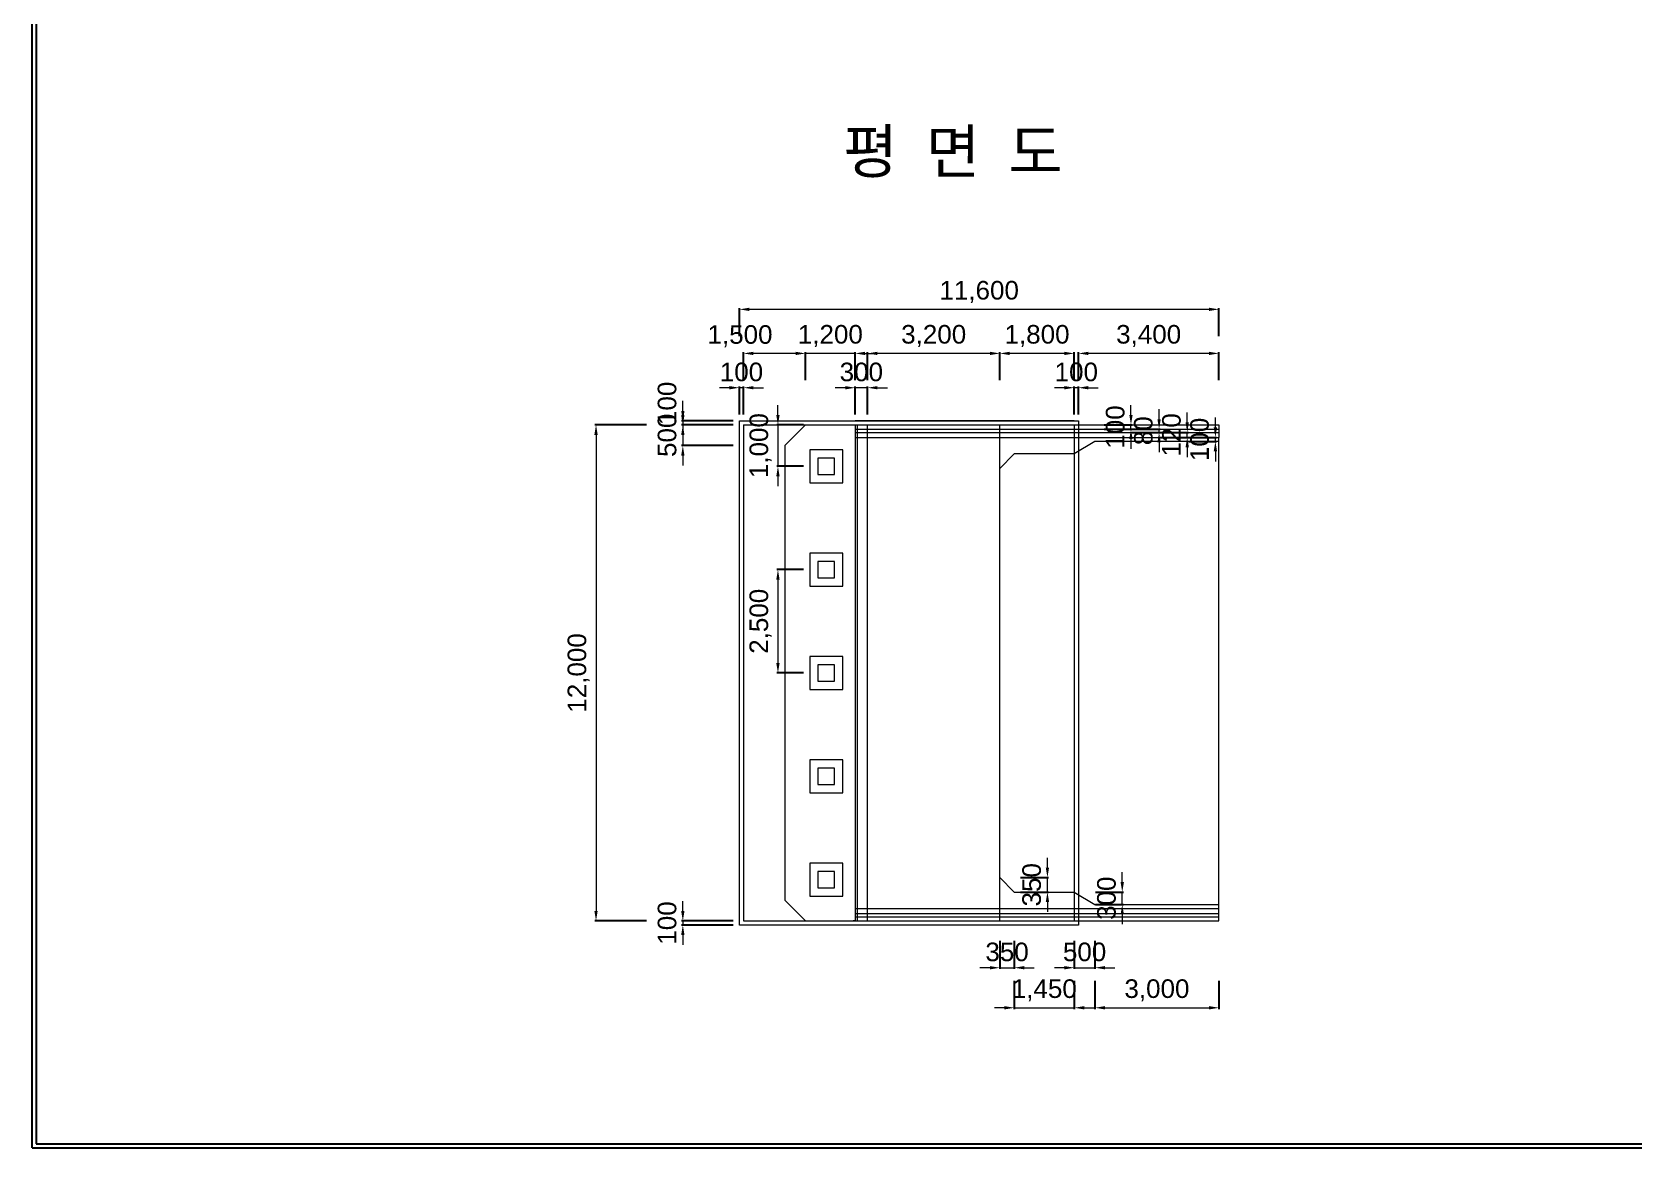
# Model space of a CAD drawing. Header units: metres. Extents: x -5059821 to -4982321, y -15782685 to -15728685.
# Drawn here: x -5059821 to -5021071, y -15782685 to -15755685 of the extents above; entities that cross this region are included whole.
import ezdxf
from ezdxf.enums import TextEntityAlignment as Align

# ---------------------------------------------------------------- set-up
doc = ezdxf.new("R2010")
doc.units = ezdxf.units.M
doc.header["$MEASUREMENT"] = 0
doc.layers.get('Defpoints').update_dxf_attribs({"lineweight": 0})
for name, color, linetype, lineweight in [('A-DIM01', 1, 'Continuous', 0), ('Concrete', 4, 'Continuous', 0), ('Text', 3, 'Continuous', 0)]:
    doc.layers.add(name, color=color, linetype=linetype, lineweight=lineweight)
doc.styles.get("Standard").update_dxf_attribs({"font": '', "height": 5})
doc.styles.add('style2', font='arial.ttf')
doc.styles.add('돋움', font='')
doc.styles.get('Standard').set_extended_font_data('GulimChe')
doc.styles.get('돋움').set_extended_font_data('Dotum')
doc.dimstyles.new('DIM01', dxfattribs={"dimtxt": 3.5, "dimasz": 0.8, "dimexe": 2, "dimexo": 10, "dimgap": 1.25, "dimtad": 1, "dimdec": 0, "dimzin": 0, "dimtxsty": '돋움', "dimcen": 0.09, "dimclrd": 1, "dimclre": 1, "dimclrt": 256, "dimadec": 0, "dimazin": 0, "dimtfac": 0.072, "dimtdec": 0, "dimtix": 1, "dimtmove": 2, "dimatfit": 3, "dimfxl": 1, "dimtolj": 1, "dimtzin": 0, "dimlwd": -1, "dimarcsym": 0})

# ---------------------------------------------------------------- blocks, each defined once
blk = doc.blocks.new('*D165')
at = {"layer": 'A-DIM01', "color": 1}
for p, q in [((-5044078, -15764852), (-5044078, -15764612)), ((-5044078, -15765092), (-5044078, -15765192)), ((-5044078, -15765432), (-5044078, -15765672))]:
    blk.add_line(p, q, dxfattribs=at)
at = {"layer": 'A-DIM01', "color": 1, "lineweight": -2}
for p, q in [((-5042860, -15765092), (-5044108, -15765092)), ((-5042860, -15765192), (-5044108, -15765192))]:
    blk.add_line(p, q, dxfattribs=at)
at = {"layer": 'A-DIM01', "color": 1}
for points in [[(-5044118, -15764852), (-5044038, -15764852), (-5044078, -15765092)], [(-5044118, -15765432), (-5044038, -15765432), (-5044078, -15765192)]]:
    blk.add_solid(points, dxfattribs=at)
at = {"layer": 'Defpoints', "color": 0}
for p in [(-5044078, -15765192), (-5042710, -15765092), (-5042710, -15765192)]:
    blk.add_point(p, dxfattribs=at)
at = {"layer": 'A-DIM01', "color": 7, "insert": (-5044458, -15764669), "char_height": 450, "attachment_point": 5, "rotation": 90, "style": 'style2'}
blk.add_mtext('\\A1;100', dxfattribs=at)
blk = doc.blocks.new('*D167')
at = {"layer": 'A-DIM01', "color": 1}
for p, q in [((-5044078, -15764952), (-5044078, -15764712)), ((-5044078, -15765192), (-5044078, -15765692)), ((-5044078, -15765932), (-5044078, -15766172))]:
    blk.add_line(p, q, dxfattribs=at)
at = {"layer": 'A-DIM01', "color": 1, "lineweight": -2}
for p, q in [((-5042860, -15765192), (-5044108, -15765192)), ((-5042860, -15765692), (-5044108, -15765692))]:
    blk.add_line(p, q, dxfattribs=at)
at = {"layer": 'A-DIM01', "color": 1}
for points in [[(-5044118, -15764952), (-5044038, -15764952), (-5044078, -15765192)], [(-5044118, -15765932), (-5044038, -15765932), (-5044078, -15765692)]]:
    blk.add_solid(points, dxfattribs=at)
at = {"layer": 'Defpoints', "color": 0}
for p in [(-5042710, -15765192), (-5044078, -15765692), (-5042710, -15765692)]:
    blk.add_point(p, dxfattribs=at)
at = {"layer": 'A-DIM01', "color": 7, "insert": (-5044458, -15765442), "char_height": 450, "attachment_point": 5, "rotation": 90, "style": 'style2'}
blk.add_mtext('\\A1;500', dxfattribs=at)
blk = doc.blocks.new('*D169')
at = {"layer": 'A-DIM01', "color": 1, "lineweight": -2}
for p, q in [((-5044960, -15765192), (-5046208, -15765192)), ((-5044960, -15777192), (-5046208, -15777192))]:
    blk.add_line(p, q, dxfattribs=at)
at = {"layer": 'A-DIM01', "color": 1}
blk.add_line((-5046178, -15765432), (-5046178, -15776952), dxfattribs=at)
for points in [[(-5046218, -15765432), (-5046138, -15765432), (-5046178, -15765192)], [(-5046218, -15776952), (-5046138, -15776952), (-5046178, -15777192)]]:
    blk.add_solid(points, dxfattribs=at)
at = {"layer": 'Defpoints', "color": 0}
for p in [(-5044810, -15765192), (-5046178, -15777192), (-5044810, -15777192)]:
    blk.add_point(p, dxfattribs=at)
at = {"layer": 'A-DIM01', "color": 7, "insert": (-5046599, -15771192), "char_height": 450, "attachment_point": 5, "rotation": 90, "style": 'style2'}
blk.add_mtext('\\A1;12,000', dxfattribs=at)
blk = doc.blocks.new('*D171')
at = {"layer": 'A-DIM01', "color": 1}
for p, q in [((-5041778, -15764952), (-5041778, -15764712)), ((-5041778, -15765192), (-5041778, -15766192)), ((-5041778, -15766432), (-5041778, -15766672))]:
    blk.add_line(p, q, dxfattribs=at)
at = {"layer": 'A-DIM01', "color": 1, "lineweight": -2}
for p, q in [((-5041160, -15765192), (-5041808, -15765192)), ((-5041160, -15766192), (-5041808, -15766192))]:
    blk.add_line(p, q, dxfattribs=at)
at = {"layer": 'A-DIM01', "color": 1}
for points in [[(-5041818, -15764952), (-5041738, -15764952), (-5041778, -15765192)], [(-5041818, -15766432), (-5041738, -15766432), (-5041778, -15766192)]]:
    blk.add_solid(points, dxfattribs=at)
at = {"layer": 'Defpoints', "color": 0}
for p in [(-5041010, -15765192), (-5041778, -15766192), (-5041010, -15766192)]:
    blk.add_point(p, dxfattribs=at)
at = {"layer": 'A-DIM01', "color": 7, "insert": (-5042199, -15765692), "char_height": 450, "attachment_point": 5, "rotation": 90, "style": 'style2'}
blk.add_mtext('\\A1;1,000', dxfattribs=at)
blk = doc.blocks.new('*D173')
at = {"layer": 'A-DIM01', "color": 1, "lineweight": -2}
for p, q in [((-5041160, -15768692), (-5041808, -15768692)), ((-5041160, -15771192), (-5041808, -15771192))]:
    blk.add_line(p, q, dxfattribs=at)
at = {"layer": 'A-DIM01', "color": 1}
blk.add_line((-5041778, -15768932), (-5041778, -15770952), dxfattribs=at)
for points in [[(-5041818, -15768932), (-5041738, -15768932), (-5041778, -15768692)], [(-5041818, -15770952), (-5041738, -15770952), (-5041778, -15771192)]]:
    blk.add_solid(points, dxfattribs=at)
at = {"layer": 'Defpoints', "color": 0}
for p in [(-5041010, -15768692), (-5041778, -15771192), (-5041010, -15771192)]:
    blk.add_point(p, dxfattribs=at)
at = {"layer": 'A-DIM01', "color": 7, "insert": (-5042199, -15769942), "char_height": 450, "attachment_point": 5, "rotation": 90, "style": 'style2'}
blk.add_mtext('\\A1;2,500', dxfattribs=at)
blk = doc.blocks.new('*D175')
at = {"layer": 'A-DIM01', "color": 1, "lineweight": -2}
for p, q in [((-5042710, -15764942), (-5042710, -15764261)), ((-5042610, -15764942), (-5042610, -15764261))]:
    blk.add_line(p, q, dxfattribs=at)
at = {"layer": 'A-DIM01', "color": 1}
for p, q in [((-5042950, -15764291), (-5043190, -15764291)), ((-5042610, -15764291), (-5042710, -15764291)), ((-5042370, -15764291), (-5042130, -15764291))]:
    blk.add_line(p, q, dxfattribs=at)
for points in [[(-5042950, -15764251), (-5042950, -15764331), (-5042710, -15764291)], [(-5042370, -15764251), (-5042370, -15764331), (-5042610, -15764291)]]:
    blk.add_solid(points, dxfattribs=at)
at = {"layer": 'Defpoints', "color": 0}
for p in [(-5042710, -15764291), (-5042710, -15765092), (-5042610, -15765092)]:
    blk.add_point(p, dxfattribs=at)
at = {"layer": 'A-DIM01', "color": 7, "insert": (-5042660, -15763912), "char_height": 450, "attachment_point": 5, "style": 'style2'}
blk.add_mtext('\\A1;100', dxfattribs=at)
blk = doc.blocks.new('*D177')
at = {"layer": 'A-DIM01', "color": 1, "lineweight": -2}
for p, q in [((-5042610, -15764111), (-5042610, -15763431)), ((-5041110, -15764111), (-5041110, -15763431))]:
    blk.add_line(p, q, dxfattribs=at)
at = {"layer": 'A-DIM01', "color": 1}
blk.add_line((-5041350, -15763461), (-5042370, -15763461), dxfattribs=at)
for points in [[(-5042370, -15763421), (-5042370, -15763501), (-5042610, -15763461)], [(-5041350, -15763421), (-5041350, -15763501), (-5041110, -15763461)]]:
    blk.add_solid(points, dxfattribs=at)
at = {"layer": 'Defpoints', "color": 0}
for p in [(-5042610, -15763461), (-5042610, -15764261), (-5041110, -15764261)]:
    blk.add_point(p, dxfattribs=at)
at = {"layer": 'A-DIM01', "color": 7, "insert": (-5042695, -15763045), "char_height": 450, "attachment_point": 5, "style": 'style2'}
blk.add_mtext('\\A1;1,500', dxfattribs=at)
blk = doc.blocks.new('*D179')
at = {"layer": 'A-DIM01', "color": 1}
for p, q in [((-5041350, -15763461), (-5041590, -15763461)), ((-5039910, -15763461), (-5041110, -15763461)), ((-5039670, -15763461), (-5039430, -15763461))]:
    blk.add_line(p, q, dxfattribs=at)
at = {"layer": 'A-DIM01', "color": 1, "lineweight": -2}
for p, q in [((-5041110, -15764111), (-5041110, -15763431)), ((-5039910, -15764111), (-5039910, -15763431))]:
    blk.add_line(p, q, dxfattribs=at)
at = {"layer": 'A-DIM01', "color": 1}
for points in [[(-5041350, -15763421), (-5041350, -15763501), (-5041110, -15763461)], [(-5039670, -15763421), (-5039670, -15763501), (-5039910, -15763461)]]:
    blk.add_solid(points, dxfattribs=at)
at = {"layer": 'Defpoints', "color": 0}
for p in [(-5041110, -15763461), (-5041110, -15764261), (-5039910, -15764261)]:
    blk.add_point(p, dxfattribs=at)
at = {"layer": 'A-DIM01', "color": 7, "insert": (-5040510, -15763040), "char_height": 450, "attachment_point": 5, "style": 'style2'}
blk.add_mtext('\\A1;1,200', dxfattribs=at)
blk = doc.blocks.new('*D181')
at = {"layer": 'A-DIM01', "color": 1, "lineweight": -2}
for p, q in [((-5039910, -15764942), (-5039910, -15764261)), ((-5039610, -15764942), (-5039610, -15764261))]:
    blk.add_line(p, q, dxfattribs=at)
at = {"layer": 'A-DIM01', "color": 1}
for p, q in [((-5040150, -15764291), (-5040390, -15764291)), ((-5039610, -15764291), (-5039910, -15764291)), ((-5039370, -15764291), (-5039130, -15764291))]:
    blk.add_line(p, q, dxfattribs=at)
for points in [[(-5040150, -15764251), (-5040150, -15764331), (-5039910, -15764291)], [(-5039370, -15764251), (-5039370, -15764331), (-5039610, -15764291)]]:
    blk.add_solid(points, dxfattribs=at)
at = {"layer": 'Defpoints', "color": 0}
for p in [(-5039910, -15764291), (-5039910, -15765092), (-5039610, -15765092)]:
    blk.add_point(p, dxfattribs=at)
at = {"layer": 'A-DIM01', "color": 7, "insert": (-5039760, -15763912), "char_height": 450, "attachment_point": 5, "style": 'style2'}
blk.add_mtext('\\A1;300', dxfattribs=at)
blk = doc.blocks.new('*D183')
at = {"layer": 'A-DIM01', "color": 1, "lineweight": -2}
for p, q in [((-5039610, -15764111), (-5039610, -15763431)), ((-5036410, -15764111), (-5036410, -15763431))]:
    blk.add_line(p, q, dxfattribs=at)
at = {"layer": 'A-DIM01', "color": 1}
blk.add_line((-5036650, -15763461), (-5039370, -15763461), dxfattribs=at)
for points in [[(-5039370, -15763421), (-5039370, -15763501), (-5039610, -15763461)], [(-5036650, -15763421), (-5036650, -15763501), (-5036410, -15763461)]]:
    blk.add_solid(points, dxfattribs=at)
at = {"layer": 'Defpoints', "color": 0}
for p in [(-5039610, -15763461), (-5039610, -15764261), (-5036410, -15764261)]:
    blk.add_point(p, dxfattribs=at)
at = {"layer": 'A-DIM01', "color": 7, "insert": (-5038010, -15763040), "char_height": 450, "attachment_point": 5, "style": 'style2'}
blk.add_mtext('\\A1;3,200', dxfattribs=at)
blk = doc.blocks.new('*D185')
at = {"layer": 'A-DIM01', "color": 1, "lineweight": -2}
for p, q in [((-5036410, -15764111), (-5036410, -15763431)), ((-5034610, -15764111), (-5034610, -15763431))]:
    blk.add_line(p, q, dxfattribs=at)
at = {"layer": 'A-DIM01', "color": 1}
blk.add_line((-5034850, -15763461), (-5036170, -15763461), dxfattribs=at)
for points in [[(-5036170, -15763421), (-5036170, -15763501), (-5036410, -15763461)], [(-5034850, -15763421), (-5034850, -15763501), (-5034610, -15763461)]]:
    blk.add_solid(points, dxfattribs=at)
at = {"layer": 'Defpoints', "color": 0}
for p in [(-5036410, -15763461), (-5036410, -15764261), (-5034610, -15764261)]:
    blk.add_point(p, dxfattribs=at)
at = {"layer": 'A-DIM01', "color": 7, "insert": (-5035510, -15763040), "char_height": 450, "attachment_point": 5, "style": 'style2'}
blk.add_mtext('\\A1;1,800', dxfattribs=at)
blk = doc.blocks.new('*D187')
at = {"layer": 'A-DIM01', "color": 1, "lineweight": -2}
for p, q in [((-5034610, -15764942), (-5034610, -15764261)), ((-5034510, -15764942), (-5034510, -15764261))]:
    blk.add_line(p, q, dxfattribs=at)
at = {"layer": 'A-DIM01', "color": 1}
for p, q in [((-5034850, -15764291), (-5035090, -15764291)), ((-5034510, -15764291), (-5034610, -15764291)), ((-5034270, -15764291), (-5034030, -15764291))]:
    blk.add_line(p, q, dxfattribs=at)
for points in [[(-5034850, -15764251), (-5034850, -15764331), (-5034610, -15764291)], [(-5034270, -15764251), (-5034270, -15764331), (-5034510, -15764291)]]:
    blk.add_solid(points, dxfattribs=at)
at = {"layer": 'Defpoints', "color": 0}
for p in [(-5034610, -15764291), (-5034610, -15765092), (-5034510, -15765092)]:
    blk.add_point(p, dxfattribs=at)
at = {"layer": 'A-DIM01', "color": 7, "insert": (-5034560, -15763912), "char_height": 450, "attachment_point": 5, "style": 'style2'}
blk.add_mtext('\\A1;100', dxfattribs=at)
blk = doc.blocks.new('*D189')
at = {"layer": 'A-DIM01', "color": 1, "lineweight": -2}
for p, q in [((-5034510, -15764111), (-5034510, -15763431)), ((-5031110, -15764111), (-5031110, -15763431))]:
    blk.add_line(p, q, dxfattribs=at)
at = {"layer": 'A-DIM01', "color": 1}
blk.add_line((-5031350, -15763461), (-5034270, -15763461), dxfattribs=at)
for points in [[(-5034270, -15763421), (-5034270, -15763501), (-5034510, -15763461)], [(-5031350, -15763421), (-5031350, -15763501), (-5031110, -15763461)]]:
    blk.add_solid(points, dxfattribs=at)
at = {"layer": 'Defpoints', "color": 0}
for p in [(-5034510, -15763461), (-5034510, -15764261), (-5031110, -15764261)]:
    blk.add_point(p, dxfattribs=at)
at = {"layer": 'A-DIM01', "color": 7, "insert": (-5032810, -15763040), "char_height": 450, "attachment_point": 5, "style": 'style2'}
blk.add_mtext('\\A1;3,400', dxfattribs=at)
blk = doc.blocks.new('*D191')
at = {"layer": 'A-DIM01', "color": 1, "lineweight": -2}
for p, q in [((-5042710, -15763045), (-5042710, -15762365)), ((-5031110, -15763045), (-5031110, -15762365))]:
    blk.add_line(p, q, dxfattribs=at)
at = {"layer": 'A-DIM01', "color": 1}
blk.add_line((-5031350, -15762395), (-5042470, -15762395), dxfattribs=at)
for points in [[(-5042470, -15762355), (-5042470, -15762435), (-5042710, -15762395)], [(-5031350, -15762355), (-5031350, -15762435), (-5031110, -15762395)]]:
    blk.add_solid(points, dxfattribs=at)
at = {"layer": 'Defpoints', "color": 0}
for p in [(-5042710, -15762395), (-5042710, -15763195), (-5031110, -15763195)]:
    blk.add_point(p, dxfattribs=at)
at = {"layer": 'A-DIM01', "color": 7, "insert": (-5036910, -15761974), "char_height": 450, "attachment_point": 5, "style": 'style2'}
blk.add_mtext('\\A1;11,600', dxfattribs=at)
blk = doc.blocks.new('*D193')
at = {"layer": 'A-DIM01', "color": 1}
for p, q in [((-5044078, -15776952), (-5044078, -15776712)), ((-5044078, -15777192), (-5044078, -15777292)), ((-5044078, -15777532), (-5044078, -15777772))]:
    blk.add_line(p, q, dxfattribs=at)
at = {"layer": 'A-DIM01', "color": 1, "lineweight": -2}
for p, q in [((-5042860, -15777192), (-5044108, -15777192)), ((-5042860, -15777292), (-5044108, -15777292))]:
    blk.add_line(p, q, dxfattribs=at)
at = {"layer": 'A-DIM01', "color": 1}
for points in [[(-5044118, -15776952), (-5044038, -15776952), (-5044078, -15777192)], [(-5044118, -15777532), (-5044038, -15777532), (-5044078, -15777292)]]:
    blk.add_solid(points, dxfattribs=at)
at = {"layer": 'Defpoints', "color": 0}
for p in [(-5044078, -15777292), (-5042710, -15777192), (-5042710, -15777292)]:
    blk.add_point(p, dxfattribs=at)
at = {"layer": 'A-DIM01', "color": 7, "insert": (-5044458, -15777242), "char_height": 450, "attachment_point": 5, "rotation": 90, "style": 'style2'}
blk.add_mtext('\\A1;100', dxfattribs=at)
blk = doc.blocks.new('*D195')
at = {"layer": 'A-DIM01', "color": 1}
for p, q in [((-5033238, -15764952), (-5033238, -15764712)), ((-5033238, -15765292), (-5033238, -15765192)), ((-5033238, -15765532), (-5033238, -15765772))]:
    blk.add_line(p, q, dxfattribs=at)
at = {"layer": 'A-DIM01', "color": 1, "lineweight": -2}
for p, q in [((-5033889, -15765192), (-5033208, -15765192)), ((-5033889, -15765292), (-5033208, -15765292))]:
    blk.add_line(p, q, dxfattribs=at)
at = {"layer": 'A-DIM01', "color": 1}
for points in [[(-5033278, -15764952), (-5033198, -15764952), (-5033238, -15765192)], [(-5033278, -15765532), (-5033198, -15765532), (-5033238, -15765292)]]:
    blk.add_solid(points, dxfattribs=at)
at = {"layer": 'Defpoints', "color": 0}
for p in [(-5034039, -15765192), (-5034039, -15765292), (-5033238, -15765192)]:
    blk.add_point(p, dxfattribs=at)
at = {"layer": 'A-DIM01', "color": 7, "insert": (-5033618, -15765242), "char_height": 450, "attachment_point": 5, "rotation": 90, "style": 'style2'}
blk.add_mtext('\\A1;100', dxfattribs=at)
blk = doc.blocks.new('*D197')
at = {"layer": 'A-DIM01', "color": 1}
for p, q in [((-5032558, -15765052), (-5032558, -15764812)), ((-5032558, -15765372), (-5032558, -15765292)), ((-5032558, -15765612), (-5032558, -15765852))]:
    blk.add_line(p, q, dxfattribs=at)
at = {"layer": 'A-DIM01', "color": 1, "lineweight": -2}
for p, q in [((-5033208, -15765292), (-5032528, -15765292)), ((-5033208, -15765372), (-5032528, -15765372))]:
    blk.add_line(p, q, dxfattribs=at)
at = {"layer": 'A-DIM01', "color": 1}
for points in [[(-5032598, -15765052), (-5032518, -15765052), (-5032558, -15765292)], [(-5032598, -15765612), (-5032518, -15765612), (-5032558, -15765372)]]:
    blk.add_solid(points, dxfattribs=at)
at = {"layer": 'Defpoints', "color": 0}
for p in [(-5033358, -15765292), (-5033358, -15765372), (-5032558, -15765292)]:
    blk.add_point(p, dxfattribs=at)
at = {"layer": 'A-DIM01', "color": 7, "insert": (-5032937, -15765332), "char_height": 450, "attachment_point": 5, "rotation": 90, "style": 'style2'}
blk.add_mtext('\\A1;80', dxfattribs=at)
blk = doc.blocks.new('*D199')
at = {"layer": 'A-DIM01', "color": 1}
for p, q in [((-5031877, -15765132), (-5031877, -15764892)), ((-5031877, -15765492), (-5031877, -15765372)), ((-5031877, -15765732), (-5031877, -15765972))]:
    blk.add_line(p, q, dxfattribs=at)
at = {"layer": 'A-DIM01', "color": 1, "lineweight": -2}
for p, q in [((-5032528, -15765372), (-5031847, -15765372)), ((-5032528, -15765492), (-5031847, -15765492))]:
    blk.add_line(p, q, dxfattribs=at)
at = {"layer": 'A-DIM01', "color": 1}
for points in [[(-5031917, -15765132), (-5031837, -15765132), (-5031877, -15765372)], [(-5031917, -15765732), (-5031837, -15765732), (-5031877, -15765492)]]:
    blk.add_solid(points, dxfattribs=at)
at = {"layer": 'Defpoints', "color": 0}
for p in [(-5032678, -15765372), (-5031877, -15765372), (-5032678, -15765492)]:
    blk.add_point(p, dxfattribs=at)
at = {"layer": 'A-DIM01', "color": 7, "insert": (-5032257, -15765432), "char_height": 450, "attachment_point": 5, "rotation": 90, "style": 'style2'}
blk.add_mtext('\\A1;120', dxfattribs=at)
blk = doc.blocks.new('*D201')
at = {"layer": 'A-DIM01', "color": 1}
for p, q in [((-5031196, -15765252), (-5031196, -15765012)), ((-5031196, -15765592), (-5031196, -15765492)), ((-5031196, -15765832), (-5031196, -15766072))]:
    blk.add_line(p, q, dxfattribs=at)
at = {"layer": 'A-DIM01', "color": 1, "lineweight": -2}
for p, q in [((-5031847, -15765492), (-5031166, -15765492)), ((-5031847, -15765592), (-5031166, -15765592))]:
    blk.add_line(p, q, dxfattribs=at)
at = {"layer": 'A-DIM01', "color": 1}
for points in [[(-5031236, -15765252), (-5031156, -15765252), (-5031196, -15765492)], [(-5031236, -15765832), (-5031156, -15765832), (-5031196, -15765592)]]:
    blk.add_solid(points, dxfattribs=at)
at = {"layer": 'Defpoints', "color": 0}
for p in [(-5031997, -15765492), (-5031997, -15765592), (-5031196, -15765492)]:
    blk.add_point(p, dxfattribs=at)
at = {"layer": 'A-DIM01', "color": 7, "insert": (-5031576, -15765542), "char_height": 450, "attachment_point": 5, "rotation": 90, "style": 'style2'}
blk.add_mtext('\\A1;100', dxfattribs=at)
blk = doc.blocks.new('*D203')
at = {"layer": 'A-DIM01', "color": 1}
for p, q in [((-5033449, -15776252), (-5033449, -15776012)), ((-5033449, -15776792), (-5033449, -15776492)), ((-5033449, -15777032), (-5033449, -15777272))]:
    blk.add_line(p, q, dxfattribs=at)
at = {"layer": 'A-DIM01', "color": 1, "lineweight": -2}
for p, q in [((-5034099, -15776492), (-5033419, -15776492)), ((-5034099, -15776792), (-5033419, -15776792))]:
    blk.add_line(p, q, dxfattribs=at)
at = {"layer": 'A-DIM01', "color": 1}
for points in [[(-5033489, -15776252), (-5033409, -15776252), (-5033449, -15776492)], [(-5033489, -15777032), (-5033409, -15777032), (-5033449, -15776792)]]:
    blk.add_solid(points, dxfattribs=at)
at = {"layer": 'Defpoints', "color": 0}
for p in [(-5034249, -15776492), (-5033449, -15776492), (-5034249, -15776792)]:
    blk.add_point(p, dxfattribs=at)
at = {"layer": 'A-DIM01', "color": 7, "insert": (-5033829, -15776642), "char_height": 450, "attachment_point": 5, "rotation": 90, "style": 'style2'}
blk.add_mtext('\\A1;300', dxfattribs=at)
blk = doc.blocks.new('*D205')
at = {"layer": 'A-DIM01', "color": 1}
for p, q in [((-5035259, -15775902), (-5035259, -15775662)), ((-5035259, -15776492), (-5035259, -15776142)), ((-5035259, -15776732), (-5035259, -15776972))]:
    blk.add_line(p, q, dxfattribs=at)
at = {"layer": 'A-DIM01', "color": 1, "lineweight": -2}
for p, q in [((-5035910, -15776142), (-5035229, -15776142)), ((-5035910, -15776492), (-5035229, -15776492))]:
    blk.add_line(p, q, dxfattribs=at)
at = {"layer": 'A-DIM01', "color": 1}
for points in [[(-5035299, -15775902), (-5035219, -15775902), (-5035259, -15776142)], [(-5035299, -15776732), (-5035219, -15776732), (-5035259, -15776492)]]:
    blk.add_solid(points, dxfattribs=at)
at = {"layer": 'Defpoints', "color": 0}
for p in [(-5036060, -15776142), (-5035259, -15776142), (-5036060, -15776492)]:
    blk.add_point(p, dxfattribs=at)
at = {"layer": 'A-DIM01', "color": 7, "insert": (-5035639, -15776317), "char_height": 450, "attachment_point": 5, "rotation": 90, "style": 'style2'}
blk.add_mtext('\\A1;350', dxfattribs=at)
blk = doc.blocks.new('*D207')
at = {"layer": 'A-DIM01', "color": 1, "lineweight": -2}
for p, q in [((-5036410, -15777673), (-5036410, -15778354)), ((-5036060, -15777673), (-5036060, -15778354))]:
    blk.add_line(p, q, dxfattribs=at)
at = {"layer": 'A-DIM01', "color": 1}
for p, q in [((-5036650, -15778324), (-5036890, -15778324)), ((-5036410, -15778324), (-5036060, -15778324)), ((-5035820, -15778324), (-5035580, -15778324))]:
    blk.add_line(p, q, dxfattribs=at)
for points in [[(-5036650, -15778284), (-5036650, -15778364), (-5036410, -15778324)], [(-5035820, -15778284), (-5035820, -15778364), (-5036060, -15778324)]]:
    blk.add_solid(points, dxfattribs=at)
at = {"layer": 'Defpoints', "color": 0}
for p in [(-5036410, -15777523), (-5036060, -15777523), (-5036060, -15778324)]:
    blk.add_point(p, dxfattribs=at)
at = {"layer": 'A-DIM01', "color": 7, "insert": (-5036235, -15777944), "char_height": 450, "attachment_point": 5, "style": 'style2'}
blk.add_mtext('\\A1;350', dxfattribs=at)
blk = doc.blocks.new('*D209')
at = {"layer": 'A-DIM01', "color": 1, "lineweight": -2}
for p, q in [((-5036060, -15778642), (-5036060, -15779323)), ((-5034610, -15778642), (-5034610, -15779323))]:
    blk.add_line(p, q, dxfattribs=at)
at = {"layer": 'A-DIM01', "color": 1}
for p, q in [((-5036300, -15779293), (-5036540, -15779293)), ((-5036060, -15779293), (-5034610, -15779293)), ((-5034370, -15779293), (-5034130, -15779293))]:
    blk.add_line(p, q, dxfattribs=at)
for points in [[(-5036300, -15779253), (-5036300, -15779333), (-5036060, -15779293)], [(-5034370, -15779253), (-5034370, -15779333), (-5034610, -15779293)]]:
    blk.add_solid(points, dxfattribs=at)
at = {"layer": 'Defpoints', "color": 0}
for p in [(-5036060, -15778492), (-5034610, -15778492), (-5034610, -15779293)]:
    blk.add_point(p, dxfattribs=at)
at = {"layer": 'A-DIM01', "color": 7, "insert": (-5035335, -15778872), "char_height": 450, "attachment_point": 5, "style": 'style2'}
blk.add_mtext('\\A1;1,450', dxfattribs=at)
blk = doc.blocks.new('*D211')
at = {"layer": 'A-DIM01', "color": 1, "lineweight": -2}
for p, q in [((-5034110, -15778642), (-5034110, -15779323)), ((-5031110, -15778642), (-5031110, -15779323))]:
    blk.add_line(p, q, dxfattribs=at)
at = {"layer": 'A-DIM01', "color": 1}
blk.add_line((-5033870, -15779293), (-5031350, -15779293), dxfattribs=at)
for points in [[(-5033870, -15779253), (-5033870, -15779333), (-5034110, -15779293)], [(-5031350, -15779253), (-5031350, -15779333), (-5031110, -15779293)]]:
    blk.add_solid(points, dxfattribs=at)
at = {"layer": 'Defpoints', "color": 0}
for p in [(-5034110, -15778492), (-5031110, -15778492), (-5031110, -15779293)]:
    blk.add_point(p, dxfattribs=at)
at = {"layer": 'A-DIM01', "color": 7, "insert": (-5032610, -15778872), "char_height": 450, "attachment_point": 5, "style": 'style2'}
blk.add_mtext('\\A1;3,000', dxfattribs=at)
blk = doc.blocks.new('*D213')
at = {"layer": 'A-DIM01', "color": 1, "lineweight": -2}
for p, q in [((-5034610, -15777673), (-5034610, -15778354)), ((-5034110, -15777673), (-5034110, -15778354))]:
    blk.add_line(p, q, dxfattribs=at)
at = {"layer": 'A-DIM01', "color": 1}
for p, q in [((-5034850, -15778324), (-5035090, -15778324)), ((-5034610, -15778324), (-5034110, -15778324)), ((-5033870, -15778324), (-5033630, -15778324))]:
    blk.add_line(p, q, dxfattribs=at)
for points in [[(-5034850, -15778284), (-5034850, -15778364), (-5034610, -15778324)], [(-5033870, -15778284), (-5033870, -15778364), (-5034110, -15778324)]]:
    blk.add_solid(points, dxfattribs=at)
at = {"layer": 'Defpoints', "color": 0}
for p in [(-5034610, -15777523), (-5034110, -15777523), (-5034110, -15778324)]:
    blk.add_point(p, dxfattribs=at)
at = {"layer": 'A-DIM01', "color": 7, "insert": (-5034360, -15777944), "char_height": 450, "attachment_point": 5, "style": 'style2'}
blk.add_mtext('\\A1;500', dxfattribs=at)

msp = doc.modelspace()

# ---------------------------------------------------------------- linework, layer by layer
for p, q in [((-5059820.9, -15782685), (-5059820.9, -15728685)), ((-5059720.9, -15728785), (-5059720.9, -15782585)), ((-5059820.9, -15782685), (-4982320.9, -15782685)), ((-5059720.9, -15782585), (-4982420.9, -15782585))]:
    msp.add_line(p, q)
at = {"layer": 'Concrete', "linetype": 'Continuous', "lineweight": 0}
for p, q in [((-5042609.9, -15765192.1), (-5041609.9, -15765192.1)), ((-5041609.9, -15765192.1), (-5041109.9, -15765192.1)), ((-5041109.9, -15765192.1), (-5039909.9, -15765192.1)), ((-5039909.9, -15765192.1), (-5039909.9, -15765292.1)), ((-5039909.9, -15765292.1), (-5039909.9, -15771192.1)), ((-5039859.9, -15765092.1), (-5039609.9, -15765092.1)), ((-5039859.9, -15765192.1), (-5039609.9, -15765192.1)), ((-5039609.9, -15765092.1), (-5036409.9, -15765092.1)), ((-5039609.9, -15765192.1), (-5036409.9, -15765192.1)), ((-5036409.9, -15765092.1), (-5034609.9, -15765092.1)), ((-5036409.9, -15777192.1), (-5036409.9, -15765192.1)), ((-5036409.9, -15765192.1), (-5034609.9, -15765192.1)), ((-5034609.9, -15765192.1), (-5034609.9, -15777192.1)), ((-5034609.9, -15765192.1), (-5031109.9, -15765192.1)), ((-5034609.9, -15765292.1), (-5031109.9, -15765292.1)), ((-5034609.9, -15765372.1), (-5031109.9, -15765372.1)), ((-5031109.9, -15765192.1), (-5031109.9, -15765492.1)), ((-5034609.9, -15765492.1), (-5031109.9, -15765492.1)), ((-5031109.9, -15771192.1), (-5031109.9, -15765492.1)), ((-5039909.9, -15771192.1), (-5039909.9, -15776892.1)), ((-5031109.9, -15777192.1), (-5031109.9, -15771192.1)), ((-5039909.9, -15776892.1), (-5039909.9, -15777012.1)), ((-5039909.9, -15777012.1), (-5039909.9, -15777192.1)), ((-5034509.9, -15776892.1), (-5031109.9, -15776892.1)), ((-5034509.9, -15777012.1), (-5031109.9, -15777012.1)), ((-5041109.9, -15777192.1), (-5039909.9, -15777192.1)), ((-5039909.9, -15777192.1), (-5039859.9, -15777192.1)), ((-5039609.9, -15777192.1), (-5036409.9, -15777192.1)), ((-5036409.9, -15777192.1), (-5034609.9, -15777192.1)), ((-5034509.9, -15777092.1), (-5031109.9, -15777092.1)), ((-5034509.9, -15777192.1), (-5031109.9, -15777192.1))]:
    msp.add_line(p, q, dxfattribs=at)
at = {"layer": 'Concrete', "linetype": 'Continuous', "lineweight": 0, "flags": 128}
for points in [[(-5034509.9, -15777092.1), (-5034509.9, -15777292.1), (-5042709.9, -15777292.1), (-5042709.9, -15765092.1), (-5034509.9, -15765092.1), (-5034509.9, -15777092.1)], [(-5042609.9, -15765192.1), (-5042609.9, -15777192.1), (-5041109.9, -15777192.1)], [(-5041109.9, -15765192.1), (-5041609.9, -15765692.1), (-5041609.9, -15776692.1), (-5041109.9, -15777192.1)], [(-5034609.9, -15765092.1), (-5039909.9, -15765092.1)], [(-5034609.9, -15765092.1), (-5039909.9, -15765092.1)], [(-5034609.9, -15765092.1), (-5039909.9, -15765092.1)], [(-5039909.9, -15765192.1), (-5039859.9, -15765192.1), (-5039859.9, -15777192.1)], [(-5039909.9, -15765292.1), (-5038491.8, -15765292.1)], [(-5039909.9, -15765372.1), (-5034609.9, -15765372.1)], [(-5039859.9, -15777192.1), (-5039609.9, -15777192.1), (-5039609.9, -15765192.1)], [(-5038491.8, -15765292.1), (-5037023.7, -15765292.1)], [(-5037023.7, -15765292.1), (-5034609.9, -15765292.1)], [(-5039909.9, -15765492.1), (-5034609.9, -15765492.1)], [(-5031109.9, -15765592.1), (-5034109.9, -15765592.1), (-5034609.9, -15765892.1), (-5036059.9, -15765892.1), (-5036409.9, -15766242.1)], [(-5036409.9, -15776142.1), (-5036059.9, -15776492.1), (-5034609.9, -15776492.1), (-5034109.9, -15776792.1), (-5031109.9, -15776792.1)], [(-5039909.9, -15776892.1), (-5036757.6, -15776892.1)], [(-5039909.9, -15777012.1), (-5036757.8, -15777012.1)], [(-5036757.8, -15777012.1), (-5034509.9, -15777012.1)], [(-5036757.6, -15776892.1), (-5034509.9, -15776892.1)], [(-5039909.9, -15777192.1), (-5039959.9, -15777192.1)], [(-5039909.9, -15777092.1), (-5034509.9, -15777092.1)], [(-5034609.9, -15777192.1), (-5034509.9, -15777192.1)]]:
    msp.add_lwpolyline(points, dxfattribs=at)
for points in [[(-5041009.9, -15765792.1), (-5041009.9, -15766592.1), (-5040209.9, -15766592.1), (-5040209.9, -15765792.1), (-5041009.9, -15765792.1)], [(-5040809.9, -15765992.1), (-5040809.9, -15766392.1), (-5040409.9, -15766392.1), (-5040409.9, -15765992.1), (-5040809.9, -15765992.1)], [(-5041009.9, -15768292.1), (-5041009.9, -15769092.1), (-5040209.9, -15769092.1), (-5040209.9, -15768292.1), (-5041009.9, -15768292.1)], [(-5040809.9, -15768492.1), (-5040809.9, -15768892.1), (-5040409.9, -15768892.1), (-5040409.9, -15768492.1), (-5040809.9, -15768492.1)], [(-5041009.9, -15770792.1), (-5041009.9, -15771592.1), (-5040209.9, -15771592.1), (-5040209.9, -15770792.1), (-5041009.9, -15770792.1)], [(-5040809.9, -15770992.1), (-5040809.9, -15771392.1), (-5040409.9, -15771392.1), (-5040409.9, -15770992.1), (-5040809.9, -15770992.1)], [(-5041009.9, -15773292.1), (-5041009.9, -15774092.1), (-5040209.9, -15774092.1), (-5040209.9, -15773292.1), (-5041009.9, -15773292.1)], [(-5040809.9, -15773492.1), (-5040809.9, -15773892.1), (-5040409.9, -15773892.1), (-5040409.9, -15773492.1), (-5040809.9, -15773492.1)], [(-5041009.9, -15775792.1), (-5041009.9, -15776592.1), (-5040209.9, -15776592.1), (-5040209.9, -15775792.1), (-5041009.9, -15775792.1)], [(-5040809.9, -15775992.1), (-5040809.9, -15776392.1), (-5040409.9, -15776392.1), (-5040409.9, -15775992.1), (-5040809.9, -15775992.1)]]:
    msp.add_lwpolyline(points, close=True, dxfattribs=at)

# ---------------------------------------------------------------- texts
at = {"layer": 'Text'}
msp.add_text('평 면 도', height=1050, rotation=359.93921, dxfattribs=at).set_placement((-5037544.2, -15759099.2), align=Align.CENTER)

# ---------------------------------------------------------------- dimensions: what is measured, and where the dimension line sits
at = {"layer": 'A-DIM01', "color": 1}
for base, p1, p2, angle, picture, middle in [((-5042709.9, -15762394.7), (-5031109.9, -15763195.4), (-5042709.9, -15763195.4), 180, '*D191', (-5036909.9, -15761974.3)), ((-5041109.9, -15763460.9), (-5039909.9, -15764261.5), (-5041109.9, -15764261.5), 180, '*D179', (-5040509.9, -15763040.4)), ((-5039609.9, -15763460.9), (-5036409.9, -15764261.5), (-5039609.9, -15764261.5), 180, '*D183', (-5038009.9, -15763040.4)), ((-5036409.9, -15763460.9), (-5034609.9, -15764261.5), (-5036409.9, -15764261.5), 180, '*D185', (-5035509.9, -15763040.4)), ((-5034509.9, -15763460.9), (-5031109.9, -15764261.5), (-5034509.9, -15764261.5), 180, '*D189', (-5032809.9, -15763040.4)), ((-5042709.9, -15764291.5), (-5042609.9, -15765092.1), (-5042709.9, -15765092.1), 180, '*D175', (-5042659.9, -15763911.7)), ((-5039909.9, -15764291.5), (-5039609.9, -15765092.1), (-5039909.9, -15765092.1), 180, '*D181', (-5039759.9, -15763911.6)), ((-5034609.9, -15764291.5), (-5034509.9, -15765092.1), (-5034609.9, -15765092.1), 180, '*D187', (-5034559.9, -15763911.7)), ((-5044078.3, -15765692.1), (-5042709.9, -15765192.1), (-5042709.9, -15765692.1), 270, '*D167', (-5044458, -15765442.1)), ((-5041778.3, -15766192.1), (-5041009.9, -15765192.1), (-5041009.9, -15766192.1), 270, '*D171', (-5042198.7, -15765692.1)), ((-5033238.3, -15765192.1), (-5034038.9, -15765292.1), (-5034038.9, -15765192.1), 90, '*D195', (-5033618, -15765242.1)), ((-5032557.6, -15765292.1), (-5033358.3, -15765372.1), (-5033358.3, -15765292.1), 90, '*D197', (-5032937.4, -15765332.1)), ((-5031877, -15765372.1), (-5032677.6, -15765492.1), (-5032677.6, -15765372.1), 90, '*D199', (-5032256.8, -15765432.1)), ((-5031196.4, -15765492.1), (-5031997, -15765592.1), (-5031997, -15765492.1), 90, '*D201', (-5031576.2, -15765542.1)), ((-5046178.3, -15777192.1), (-5044809.9, -15765192.1), (-5044809.9, -15777192.1), 270, '*D169', (-5046598.7, -15771192.1)), ((-5041778.3, -15771192.1), (-5041009.9, -15768692.1), (-5041009.9, -15771192.1), 270, '*D173', (-5042198.7, -15769942.1)), ((-5035259.2, -15776142.1), (-5036059.9, -15776492.1), (-5036059.9, -15776142.1), 90, '*D205', (-5035639.2, -15776317.1)), ((-5033448.7, -15776492.1), (-5034249.3, -15776792.1), (-5034249.3, -15776492.1), 90, '*D203', (-5033828.6, -15776642.1)), ((-5044078.3, -15777292.1), (-5042709.9, -15777192.1), (-5042709.9, -15777292.1), 270, '*D193', (-5044458, -15777242.1))]:
    dim = msp.add_linear_dim(base=base, p1=p1, p2=p2, angle=angle, dimstyle='DIM01', override={"dimscale": 30, "dimtxt": 15, "dimasz": 8, "dimexe": 1, "dimexo": 5, "dimgap": 5, "dimdsep": 46, "dimlunit": 6, "dimtxsty": 'style2', "dimclrt": 7}, dxfattribs=at)
    dim.commit()
    dim.dimension.update_dxf_attribs({"geometry": picture, "text_midpoint": middle})
for base, p1, p2, angle, picture, middle in [((-5042609.9, -15763460.9), (-5041109.9, -15764261.5), (-5042609.9, -15764261.5), 180, '*D177', (-5042694.8, -15763045.4)), ((-5044078.3, -15765192.1), (-5042709.9, -15765092.1), (-5042709.9, -15765192.1), 270, '*D165', (-5044458, -15764669.2))]:
    dim = msp.add_linear_dim(base=base, p1=p1, p2=p2, angle=angle, dimstyle='DIM01', override={"dimscale": 30, "dimtxt": 15, "dimasz": 8, "dimexe": 1, "dimexo": 5, "dimgap": 5, "dimdsep": 46, "dimlunit": 6, "dimtxsty": 'style2', "dimclrt": 7}, dxfattribs=at)
    dim.commit()
    dim.dimension.update_dxf_attribs({"geometry": picture, "text_midpoint": middle, "dimtype": 160})
for base, p1, p2, picture, middle in [((-5036059.9, -15778323.6), (-5036409.9, -15777523), (-5036059.9, -15777523), '*D207', (-5036234.9, -15777943.7)), ((-5034109.9, -15778323.6), (-5034609.9, -15777523), (-5034109.9, -15777523), '*D213', (-5034359.9, -15777943.9)), ((-5034609.9, -15779292.7), (-5036059.9, -15778492.1), (-5034609.9, -15778492.1), '*D209', (-5035334.9, -15778872.3)), ((-5031109.9, -15779292.7), (-5034109.9, -15778492.1), (-5031109.9, -15778492.1), '*D211', (-5032609.9, -15778872.3))]:
    dim = msp.add_linear_dim(base=base, p1=p1, p2=p2, dimstyle='DIM01', override={"dimscale": 30, "dimtxt": 15, "dimasz": 8, "dimexe": 1, "dimexo": 5, "dimgap": 5, "dimdsep": 46, "dimlunit": 6, "dimtxsty": 'style2', "dimclrt": 7}, dxfattribs=at)
    dim.commit()
    dim.dimension.update_dxf_attribs({"geometry": picture, "text_midpoint": middle})

doc.saveas('drawing.dxf')
